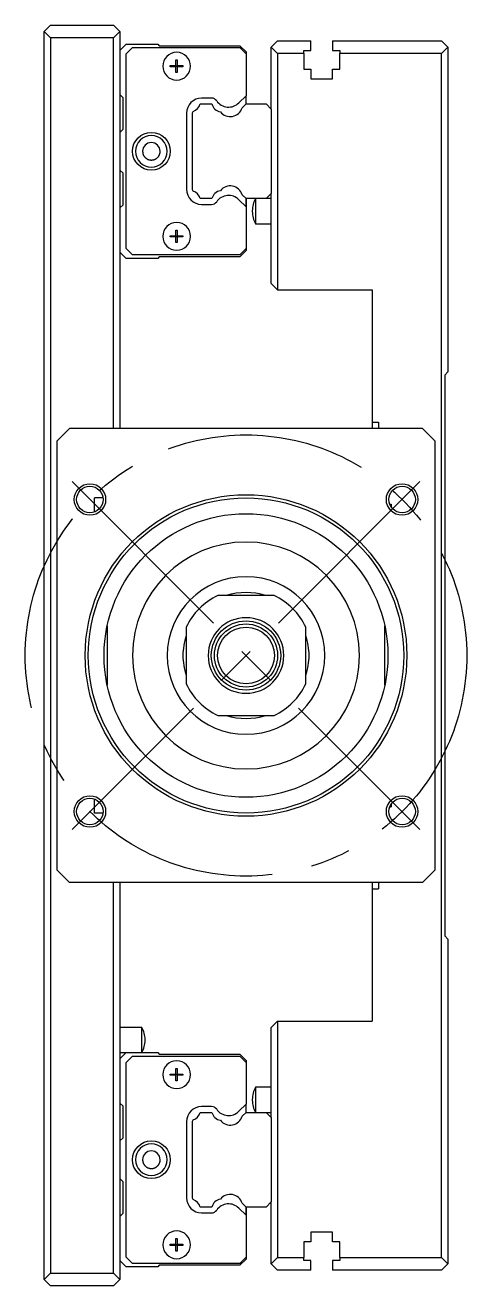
# Model space of a CAD drawing. Extents: x -21 to 1002, y -358 to 107.
# Drawn here: x 932.4 to 1002.4, y -100 to 100 of the extents above; entities that cross this region are included whole.
import ezdxf

# ---------------------------------------------------------------- set-up
doc = ezdxf.new("R2010")
doc.units = 0
doc.linetypes.add('CENTER', pattern=[50.8, 31.75, -6.35, 6.35, -6.35])
doc.layers.get('0').update_dxf_attribs({"linetype": 'CONTINUOUS'})
doc.layers.add('CENTER', color=1, linetype='CENTER')

msp = doc.modelspace()

# ---------------------------------------------------------------- linework, layer by layer
at = {"color": 7, "linetype": 'CONTINUOUS'}
for p, q in [((935.45, 99), (936.45, 100)), ((936.45, 100), (946.45, 100)), ((946.45, 100), (947.45, 99)), ((936.45, 98), (935.45, 99)), ((935.45, -99), (935.45, 99)), ((946.45, 98), (936.45, 98)), ((936.45, 98), (936.45, -98)), ((946.45, 98), (947.45, 99)), ((946.45, 36), (946.45, 98)), ((947.45, 99), (947.45, 36)), ((947.45, 96), (948.45, 97)), ((948.45, 97), (953.45, 97)), ((948.45, 95.45), (949.45, 96.45)), ((949.45, 96.45), (966.45, 96.45)), ((953.45, 97), (953.7, 96.75)), ((953.7, 96.75), (966.45, 96.75)), ((966.45, 96.75), (967.45, 95.75)), ((966.45, 96.45), (967.45, 95.45)), ((971.45, 96.5), (972.45, 97.5)), ((971.45, 86.7), (971.45, 96.5)), ((972.45, 95.5), (971.45, 96.5)), ((972.45, 97.5), (977.75, 97.5)), ((976.6, 96), (977.75, 96)), ((976.6, 95.5), (976.6, 96)), ((977.75, 96), (977.75, 97.5)), ((981.15, 97.5), (998.45, 97.5)), ((981.15, 97.5), (981.15, 96)), ((981.15, 96), (982.3, 96)), ((982.3, 96), (982.3, 95.5)), ((998.45, 97.5), (999.45, 96.5)), ((999.45, 96.5), (998.45, 95.5)), ((999.45, 96.5), (999.45, 45)), ((948.45, 64.55), (948.45, 95.45)), ((956.35, 93.6), (956.35, 94.5)), ((956.35, 94.5), (956.55, 94.5)), ((956.55, 94.5), (956.55, 93.6)), ((967.45, 95.75), (967.45, 95.45)), ((967.45, 95.45), (967.45, 88.82)), ((972.45, 95.5), (972.45, 58)), ((976.6, 95.5), (972.45, 95.5)), ((976.6, 95.5), (976.6, 93)), ((982.3, 93), (982.3, 95.5)), ((998.45, 95.5), (982.3, 95.5)), ((998.45, -95.5), (998.45, 95.5)), ((955.45, 93.6), (956.35, 93.6)), ((955.45, 93.4), (955.45, 93.6)), ((956.35, 93.4), (955.45, 93.4)), ((956.35, 93.6), (956.45, 93.5)), ((956.35, 93.4), (956.45, 93.5)), ((956.35, 92.5), (956.35, 93.4)), ((956.55, 92.5), (956.35, 92.5)), ((956.55, 93.6), (956.45, 93.5)), ((956.55, 93.4), (956.45, 93.5)), ((956.55, 93.6), (957.45, 93.6)), ((957.45, 93.4), (956.55, 93.4)), ((956.55, 93.4), (956.55, 92.5)), ((957.45, 93.6), (957.45, 93.4)), ((976.6, 93), (977.75, 93)), ((977.75, 93), (977.75, 91.5)), ((981.15, 91.5), (981.15, 93)), ((981.15, 93), (982.3, 93)), ((977.75, 91.5), (981.15, 91.5)), ((947.95, 88.5), (947.45, 89)), ((947.95, 83.5), (947.95, 88.5)), ((961.98, 88.43), (960.42, 88.43)), ((967.45, 88.82), (966.32, 87.68)), ((967.45, 87.5), (967.45, 88.82)), ((958.02, 86.03), (958.02, 73.97)), ((958.95, 86.1), (959.08, 86.32)), ((958.95, 73.9), (958.95, 86.1)), ((960.16, 87.5), (962.03, 87.5)), ((966.86, 86.91), (967.45, 87.5)), ((967.45, 87.5), (970.65, 87.5)), ((970.65, 87.5), (971.45, 86.7)), ((971.45, 86.7), (971.45, 73.3)), ((947.45, 83), (947.95, 83.5)), ((951.06, 80), (951.06, 79.95)), ((951.06, 79.95), (951.06, 79.9)), ((951.06, 79.9), (951.07, 79.85)), ((951.07, 79.85), (951.07, 79.8)), ((951.07, 79.8), (951.08, 79.76)), ((951.08, 79.76), (951.09, 79.71)), ((951.09, 79.71), (951.1, 79.66)), ((951.1, 79.66), (951.11, 79.61)), ((951.11, 79.61), (951.13, 79.55)), ((951.13, 79.55), (951.15, 79.5)), ((951.15, 79.5), (951.17, 79.45)), ((951.17, 79.45), (951.2, 79.39)), ((951.2, 79.39), (951.22, 79.34)), ((951.22, 79.34), (951.25, 79.29)), ((951.25, 79.29), (951.28, 79.24)), ((951.28, 79.24), (951.32, 79.19)), ((951.32, 79.19), (951.35, 79.14)), ((951.35, 79.14), (951.39, 79.1)), ((951.39, 79.1), (951.43, 79.05)), ((951.43, 79.05), (951.47, 79.01)), ((951.47, 79.01), (951.51, 78.97)), ((951.51, 78.97), (951.56, 78.93)), ((951.56, 78.93), (951.6, 78.89)), ((951.6, 78.89), (951.65, 78.86)), ((951.65, 78.86), (951.7, 78.83)), ((951.7, 78.83), (951.75, 78.8)), ((951.75, 78.8), (951.8, 78.77)), ((951.8, 78.77), (951.85, 78.74)), ((951.85, 78.74), (951.9, 78.72)), ((951.9, 78.72), (951.96, 78.7)), ((951.96, 78.7), (952.02, 78.68)), ((952.02, 78.68), (952.07, 78.66)), ((952.07, 78.66), (952.13, 78.64)), ((952.13, 78.64), (952.19, 78.63)), ((952.19, 78.63), (952.24, 78.62)), ((952.24, 78.62), (952.3, 78.62)), ((952.3, 78.62), (952.36, 78.61)), ((952.36, 78.61), (952.42, 78.61)), ((952.42, 78.61), (952.48, 78.61)), ((952.48, 78.61), (952.54, 78.61)), ((952.54, 78.61), (952.6, 78.62)), ((952.6, 78.62), (952.65, 78.62)), ((952.65, 78.62), (952.71, 78.63)), ((952.71, 78.63), (952.77, 78.64)), ((952.77, 78.64), (952.82, 78.66)), ((952.82, 78.66), (952.88, 78.68)), ((952.88, 78.68), (952.94, 78.7)), ((952.94, 78.7), (952.99, 78.72)), ((952.99, 78.72), (953.05, 78.74)), ((953.05, 78.74), (953.1, 78.77)), ((953.1, 78.77), (953.15, 78.8)), ((953.15, 78.8), (953.2, 78.83)), ((953.2, 78.83), (953.25, 78.86)), ((953.25, 78.86), (953.3, 78.89)), ((953.3, 78.89), (953.34, 78.93)), ((953.34, 78.93), (953.39, 78.97)), ((953.39, 78.97), (953.43, 79.01)), ((953.43, 79.01), (953.47, 79.05)), ((953.47, 79.05), (953.51, 79.09)), ((953.51, 79.09), (953.54, 79.14)), ((953.54, 79.14), (953.58, 79.19)), ((953.58, 79.19), (953.61, 79.24)), ((953.61, 79.24), (953.65, 79.29)), ((953.65, 79.29), (953.68, 79.34)), ((953.68, 79.34), (953.7, 79.38)), ((953.7, 79.38), (953.72, 79.43)), ((953.72, 79.43), (953.74, 79.48)), ((953.74, 79.48), (953.76, 79.53)), ((953.76, 79.53), (953.78, 79.58)), ((953.78, 79.58), (953.79, 79.63)), ((953.79, 79.63), (953.8, 79.68)), ((953.8, 79.68), (953.82, 79.73)), ((953.82, 79.78), (953.83, 79.83)), ((953.82, 79.73), (953.82, 79.78)), ((953.83, 79.83), (953.84, 79.88)), ((953.84, 80), (953.84, 80)), ((953.84, 80), (953.84, 80)), ((953.84, 80), (953.84, 80)), ((953.84, 79.98), (953.84, 80)), ((953.84, 79.93), (953.84, 79.98)), ((953.84, 79.88), (953.84, 79.93)), ((947.95, 76.5), (947.45, 77)), ((947.95, 71.5), (947.95, 76.5)), ((959.08, 73.68), (958.95, 73.9)), ((962.03, 72.5), (960.16, 72.5)), ((966.32, 72.32), (967.45, 71.18)), ((967.45, 72.5), (966.86, 73.09)), ((967.45, 72.5), (966.86, 73.09)), ((967.45, 72.5), (967.45, 71.18)), ((967.45, 71.18), (967.45, 72.5)), ((970.65, 72.5), (967.45, 72.5)), ((968.95, 72.5), (968.95, 68.5)), ((971.45, 73.3), (970.65, 72.5)), ((971.45, 72.5), (970.65, 72.5)), ((971.45, 59), (971.45, 73.3)), ((947.45, 71), (947.95, 71.5)), ((960.42, 71.57), (961.98, 71.57)), ((967.45, 71.18), (967.45, 64.55)), ((968.45, 70.56), (968.45, 70.44)), ((968.95, 68.5), (971.45, 68.5)), ((955.45, 66.4), (955.45, 66.6)), ((955.45, 66.6), (956.35, 66.6)), ((956.35, 66.4), (955.45, 66.4)), ((956.35, 66.6), (956.35, 67.5)), ((956.35, 67.5), (956.55, 67.5)), ((956.35, 66.6), (956.45, 66.5)), ((956.35, 66.4), (956.45, 66.5)), ((956.35, 65.5), (956.35, 66.4)), ((956.55, 66.6), (956.45, 66.5)), ((956.55, 66.4), (956.45, 66.5)), ((956.55, 67.5), (956.55, 66.6)), ((956.55, 66.6), (957.45, 66.6)), ((957.45, 66.4), (956.55, 66.4)), ((956.55, 66.4), (956.55, 65.5)), ((957.45, 66.6), (957.45, 66.4)), ((949.45, 63.55), (948.45, 64.55)), ((956.55, 65.5), (956.35, 65.5)), ((967.45, 64.55), (966.45, 63.55)), ((967.45, 64.25), (966.45, 63.25)), ((967.45, 64.55), (967.45, 64.25)), ((948.45, 63), (947.45, 64)), ((953.45, 63), (948.45, 63)), ((966.45, 63.55), (949.45, 63.55)), ((953.7, 63.25), (953.45, 63)), ((966.45, 63.25), (953.7, 63.25)), ((971.45, 59), (972.45, 58)), ((972.45, 58), (987.45, 58)), ((987.45, 58), (987.45, 37)), ((998.95, 44.5), (999.45, 45)), ((998.95, 44.5), (998.95, -44.5)), ((939.45, 36), (937.45, 34)), ((995.45, 36), (939.45, 36)), ((987.45, 37), (987.45, 36)), ((987.45, 37), (988.45, 37)), ((988.45, 37), (988.45, 36)), ((997.45, 34), (995.45, 36)), ((937.45, 34), (937.45, -34)), ((997.45, -34), (997.45, 34)), ((944.79, 25), (943.45, 25)), ((943.45, 22.79), (943.45, 25)), ((990.24, 24), (990.45, 24)), ((990.45, 24), (990.45, 23.59)), ((971.92, 9.5), (962.98, 9.5)), ((945.45, 4.72), (945.45, -4.72)), ((957.95, 4.47), (957.95, -4.47)), ((976.95, -4.47), (976.95, 4.47)), ((989.45, -4.72), (989.45, 4.72)), ((962.98, -9.5), (971.92, -9.5)), ((943.45, -25), (943.45, -22.79)), ((990.45, -23.59), (990.45, -24)), ((944.79, -25), (943.45, -25)), ((990.24, -24), (990.45, -24)), ((937.45, -34), (939.45, -36)), ((995.45, -36), (997.45, -34)), ((995.45, -36), (939.45, -36)), ((946.45, -98), (946.45, -36)), ((947.45, -36), (947.45, -99)), ((987.45, -36), (987.45, -37)), ((987.45, -37), (987.45, -58)), ((987.45, -37), (988.45, -37)), ((988.45, -36), (988.45, -37)), ((999.45, -45), (998.95, -44.5)), ((999.45, -45), (999.45, -96.5)), ((972.45, -58), (971.45, -59)), ((972.45, -58), (987.45, -58)), ((972.45, -58), (972.45, -95.5)), ((950.95, -59), (947.45, -59)), ((950.95, -61), (950.95, -59)), ((971.45, -73.3), (971.45, -59)), ((950.95, -63), (950.95, -61)), ((951.45, -61.06), (951.45, -60.94)), ((947.45, -63), (948.45, -63)), ((947.45, -64), (948.45, -63)), ((948.45, -63), (953.45, -63)), ((948.45, -64.55), (949.45, -63.55)), ((949.45, -63.55), (966.45, -63.55)), ((953.45, -63), (953.7, -63.25)), ((953.7, -63.25), (966.45, -63.25)), ((966.45, -63.25), (967.45, -64.25)), ((966.45, -63.55), (967.45, -64.55)), ((948.45, -95.45), (948.45, -64.55)), ((956.35, -66.4), (956.35, -65.5)), ((956.35, -65.5), (956.55, -65.5)), ((956.55, -65.5), (956.55, -66.4)), ((967.45, -64.25), (967.45, -64.55)), ((967.45, -64.55), (967.45, -71.18)), ((955.45, -66.6), (955.45, -66.4)), ((955.45, -66.4), (956.35, -66.4)), ((956.35, -66.6), (955.45, -66.6)), ((956.35, -66.4), (956.45, -66.5)), ((956.35, -66.6), (956.45, -66.5)), ((956.35, -67.5), (956.35, -66.6)), ((956.55, -67.5), (956.35, -67.5)), ((956.55, -66.4), (956.45, -66.5)), ((956.55, -66.6), (956.45, -66.5)), ((956.55, -66.4), (957.45, -66.4)), ((957.45, -66.6), (956.55, -66.6)), ((956.55, -66.6), (956.55, -67.5)), ((957.45, -66.4), (957.45, -66.6)), ((971.45, -68.5), (968.95, -68.5)), ((968.95, -68.5), (968.95, -72.5)), ((947.95, -71.5), (947.45, -71)), ((947.95, -76.5), (947.95, -71.5)), ((961.98, -71.57), (960.42, -71.57)), ((967.45, -71.18), (966.32, -72.32)), ((967.45, -72.5), (967.45, -71.18)), ((968.45, -70.44), (968.45, -70.56)), ((958.02, -73.97), (958.02, -86.03)), ((958.95, -73.9), (959.08, -73.68)), ((958.95, -86.1), (958.95, -73.9)), ((960.16, -72.5), (962.03, -72.5)), ((966.86, -73.09), (967.45, -72.5)), ((967.45, -72.5), (970.65, -72.5)), ((970.65, -72.5), (971.45, -72.5)), ((970.65, -72.5), (971.45, -73.3)), ((971.45, -73.3), (971.45, -86.7)), ((947.45, -77), (947.95, -76.5)), ((951.06, -80), (951.06, -80.05)), ((953.84, -80), (953.84, -80)), ((951.06, -80.05), (951.06, -80.1)), ((951.06, -80.1), (951.07, -80.15)), ((951.07, -80.15), (951.07, -80.2)), ((951.07, -80.2), (951.08, -80.24)), ((951.08, -80.24), (951.09, -80.29)), ((951.09, -80.29), (951.1, -80.34)), ((951.1, -80.34), (951.11, -80.39)), ((951.11, -80.39), (951.13, -80.45)), ((951.13, -80.45), (951.15, -80.5)), ((951.15, -80.5), (951.17, -80.55)), ((951.17, -80.55), (951.2, -80.61)), ((951.2, -80.61), (951.22, -80.66)), ((951.22, -80.66), (951.25, -80.71)), ((951.25, -80.71), (951.28, -80.76)), ((951.28, -80.76), (951.32, -80.81)), ((951.32, -80.81), (951.35, -80.86)), ((951.35, -80.86), (951.39, -80.9)), ((951.39, -80.9), (951.43, -80.95)), ((951.43, -80.95), (951.47, -80.99)), ((951.47, -80.99), (951.51, -81.03)), ((951.51, -81.03), (951.56, -81.07)), ((951.56, -81.07), (951.6, -81.11)), ((951.6, -81.11), (951.65, -81.14)), ((951.65, -81.14), (951.7, -81.17)), ((951.7, -81.17), (951.75, -81.2)), ((951.75, -81.2), (951.8, -81.23)), ((951.8, -81.23), (951.85, -81.26)), ((951.85, -81.26), (951.9, -81.28)), ((951.9, -81.28), (951.96, -81.3)), ((951.96, -81.3), (952.02, -81.32)), ((952.02, -81.32), (952.07, -81.34)), ((952.07, -81.34), (952.13, -81.36)), ((952.13, -81.36), (952.19, -81.37)), ((952.19, -81.37), (952.24, -81.38)), ((952.24, -81.38), (952.3, -81.38)), ((952.3, -81.38), (952.36, -81.39)), ((952.36, -81.39), (952.42, -81.39)), ((952.42, -81.39), (952.48, -81.39)), ((952.48, -81.39), (952.54, -81.39)), ((952.54, -81.39), (952.6, -81.38)), ((952.6, -81.38), (952.65, -81.38)), ((952.65, -81.38), (952.71, -81.37)), ((952.71, -81.37), (952.77, -81.36)), ((952.77, -81.36), (952.82, -81.34)), ((952.82, -81.34), (952.88, -81.32)), ((952.88, -81.32), (952.94, -81.3)), ((952.94, -81.3), (952.99, -81.28)), ((952.99, -81.28), (953.05, -81.26)), ((953.05, -81.26), (953.1, -81.23)), ((953.1, -81.23), (953.15, -81.2)), ((953.15, -81.2), (953.2, -81.17)), ((953.2, -81.17), (953.25, -81.14)), ((953.25, -81.14), (953.3, -81.11)), ((953.3, -81.11), (953.34, -81.07)), ((953.34, -81.07), (953.39, -81.03)), ((953.39, -81.03), (953.43, -80.99)), ((953.43, -80.99), (953.47, -80.95)), ((953.47, -80.95), (953.51, -80.91)), ((953.51, -80.91), (953.54, -80.86)), ((953.54, -80.86), (953.58, -80.81)), ((953.58, -80.81), (953.61, -80.76)), ((953.61, -80.76), (953.65, -80.71)), ((953.65, -80.71), (953.68, -80.66)), ((953.68, -80.66), (953.7, -80.62)), ((953.7, -80.62), (953.72, -80.57)), ((953.72, -80.57), (953.74, -80.52)), ((953.74, -80.52), (953.76, -80.47)), ((953.76, -80.47), (953.78, -80.42)), ((953.78, -80.42), (953.79, -80.37)), ((953.79, -80.37), (953.8, -80.32)), ((953.8, -80.32), (953.82, -80.27)), ((953.82, -80.22), (953.83, -80.17)), ((953.82, -80.27), (953.82, -80.22)), ((953.83, -80.17), (953.84, -80.12)), ((953.84, -80), (953.84, -80)), ((953.84, -80), (953.84, -80)), ((953.84, -80.02), (953.84, -80)), ((953.84, -80.07), (953.84, -80.02)), ((953.84, -80.12), (953.84, -80.07)), ((947.95, -83.5), (947.45, -83)), ((947.95, -88.5), (947.95, -83.5)), ((959.08, -86.32), (958.95, -86.1)), ((962.03, -87.5), (960.16, -87.5)), ((966.32, -87.68), (967.45, -88.82)), ((967.45, -87.5), (966.86, -86.91)), ((967.45, -87.5), (966.86, -86.91)), ((967.45, -87.5), (967.45, -88.82)), ((967.45, -88.82), (967.45, -87.5)), ((970.65, -87.5), (967.45, -87.5)), ((971.45, -86.7), (970.65, -87.5)), ((971.45, -96.5), (971.45, -86.7)), ((947.45, -89), (947.95, -88.5)), ((960.42, -88.43), (961.98, -88.43)), ((967.45, -88.82), (967.45, -95.45)), ((981.15, -91.5), (977.75, -91.5)), ((977.75, -91.5), (977.75, -93)), ((981.15, -93), (981.15, -91.5)), ((955.45, -93.4), (956.35, -93.4)), ((955.45, -93.6), (955.45, -93.4)), ((956.35, -93.6), (955.45, -93.6)), ((956.35, -93.4), (956.35, -92.5)), ((956.35, -92.5), (956.55, -92.5)), ((956.35, -93.4), (956.45, -93.5)), ((956.35, -93.6), (956.45, -93.5)), ((956.35, -94.5), (956.35, -93.6)), ((956.55, -93.4), (956.45, -93.5)), ((956.55, -93.6), (956.45, -93.5)), ((956.55, -92.5), (956.55, -93.4)), ((956.55, -93.4), (957.45, -93.4)), ((956.55, -93.6), (956.55, -94.5)), ((957.45, -93.6), (956.55, -93.6)), ((957.45, -93.4), (957.45, -93.6)), ((976.6, -93), (976.6, -95.5)), ((977.75, -93), (976.6, -93)), ((982.3, -93), (981.15, -93)), ((982.3, -95.5), (982.3, -93)), ((949.45, -96.45), (948.45, -95.45)), ((956.55, -94.5), (956.35, -94.5)), ((967.45, -95.45), (966.45, -96.45)), ((967.45, -95.75), (966.45, -96.75)), ((967.45, -95.45), (967.45, -95.75)), ((971.45, -96.5), (972.45, -95.5)), ((972.45, -95.5), (976.6, -95.5)), ((976.6, -96), (976.6, -95.5)), ((977.75, -96), (976.6, -96)), ((977.75, -97.5), (977.75, -96)), ((982.3, -96), (981.15, -96)), ((981.15, -96), (981.15, -97.5)), ((982.3, -95.5), (982.3, -96)), ((982.3, -95.5), (998.45, -95.5)), ((998.45, -95.5), (999.45, -96.5)), ((935.45, -99), (936.45, -98)), ((936.45, -98), (946.45, -98)), ((947.45, -99), (946.45, -98)), ((948.45, -97), (947.45, -96)), ((953.45, -97), (948.45, -97)), ((966.45, -96.45), (949.45, -96.45)), ((953.7, -96.75), (953.45, -97)), ((966.45, -96.75), (953.7, -96.75)), ((972.45, -97.5), (971.45, -96.5)), ((977.75, -97.5), (972.45, -97.5)), ((998.45, -97.5), (981.15, -97.5)), ((999.45, -96.5), (998.45, -97.5)), ((936.45, -100), (935.45, -99)), ((946.45, -100), (936.45, -100)), ((947.45, -99), (946.45, -100))]:
    msp.add_line(p, q, dxfattribs=at)
for centre, radius in [((952.45, 80), 3), ((942.7, 24.75), 2.1), ((992.2, 24.75), 2.1), ((967.45, 0), 25.5), ((967.45, 0), 25), ((967.45, 0), 22.5), ((967.45, 0), 5.5), ((967.45, 0), 5), ((967.45, 0), 4.5), ((942.7, -24.75), 2.1), ((992.2, -24.75), 2.1), ((952.45, -80), 3)]:
    msp.add_circle(centre, radius, dxfattribs=at)
at = {"color": 3, "linetype": 'CONTINUOUS'}
for centre in [(942.7, 24.75), (992.2, 24.75), (942.7, -24.75), (992.2, -24.75)]:
    msp.add_circle(centre, 2.5, dxfattribs=at)
at = {"color": 7, "linetype": 'CONTINUOUS'}
for centre, radius, start, end in [((956.45, 93.5), 2.2, 0, 180), ((956.45, 93.5), 2.2, 180, 0), ((960.42, 86.03), 2.4, 90, 180), ((961.98, 87.43), 1, 34.7052, 90), ((958.52, 87.93), 1.7, 289.2262, 345.349), ((963.68, 87.93), 1.7, 194.651, 260.012), ((964.69, 89.31), 2.3, 214.7598, 315), ((964.95, 87.5), 2, 218.4716, 342.8856), ((952.45, 80), 2.5, 0, 180), ((952.45, 80), 1.39, 0, 180), ((952.45, 80), 2.5, 180, 0), ((964.95, 72.5), 2, 17.1144, 141.5284), ((960.42, 73.97), 2.4, 180, 270), ((958.52, 72.07), 1.7, 14.651, 70.7738), ((961.98, 72.57), 1, 270, 325.2543), ((963.68, 72.07), 1.7, 99.988, 165.349), ((964.69, 70.69), 2.3, 44.9803, 145.2567), ((972.45, 70.56), 4, 151.0305, 180), ((972.45, 70.44), 4, 180, 208.9695), ((956.45, 66.5), 2.2, 0, 180), ((956.45, 66.5), 2.2, 180, 0), ((967.45, 0), 18, 0, 180), ((967.45, 0), 18, 0, 180), ((967.45, 0), 12.5, 0, 180), ((967.45, 0), 12.5, 0, 180), ((967.45, 0), 10.5, 115.2088, 154.7912), ((967.45, 0), 10, 71.8051, 108.1949), ((967.45, 0), 10, 71.8051, 108.1949), ((967.45, 0), 10.5, 25.2088, 64.7912), ((967.45, 0), 6, 0, 180), ((967.45, 0), 10, 161.8051, 180), ((967.45, 0), 10, 161.8051, 180), ((967.45, 0), 10, 0, 18.1949), ((967.45, 0), 10, 0, 18.1949), ((967.45, 0), 18, 180, 0), ((967.45, 0), 18, 180, 0), ((967.45, 0), 12.5, 180, 0), ((967.45, 0), 12.5, 180, 0), ((967.45, 0), 10, 180, 198.1949), ((967.45, 0), 10, 180, 198.1949), ((967.45, 0), 6, 180, 0), ((967.45, 0), 10, 341.8051, 0), ((967.45, 0), 10, 341.8051, 0), ((967.45, 0), 10.5, 205.2088, 244.7912), ((967.45, 0), 10.5, 295.2088, 334.7912), ((967.45, 0), 10, 251.8051, 288.1949), ((967.45, 0), 10, 251.8051, 288.1949), ((947.45, -60.94), 4, 0, 28.9695), ((947.45, -61.06), 4, 331.0305, 0), ((956.45, -66.5), 2.2, 0, 180), ((956.45, -66.5), 2.2, 180, 0), ((972.45, -70.44), 4, 151.0305, 180), ((960.42, -73.97), 2.4, 90, 180), ((961.98, -72.57), 1, 34.7052, 90), ((972.45, -70.56), 4, 180, 208.9695), ((958.52, -72.07), 1.7, 289.2262, 345.349), ((963.68, -72.07), 1.7, 194.651, 260.012), ((964.69, -70.69), 2.3, 214.7598, 315), ((964.95, -72.5), 2, 218.4716, 342.8856), ((952.45, -80), 2.5, 0, 180), ((952.45, -80), 2.5, 180, 0), ((952.45, -80), 1.39, 0, 180), ((964.95, -87.5), 2, 17.1144, 141.5284), ((960.42, -86.03), 2.4, 180, 270), ((958.52, -87.93), 1.7, 14.651, 70.7738), ((961.98, -87.43), 1, 270, 325.2543), ((963.68, -87.93), 1.7, 99.988, 165.349), ((964.69, -89.31), 2.3, 44.9803, 145.2567), ((956.45, -93.5), 2.2, 0, 180), ((956.45, -93.5), 2.2, 180, 0)]:
    msp.add_arc(centre, radius, start, end, dxfattribs=at)
at = {"layer": 'CENTER', "color": 1, "linetype": 'CENTER'}
for p, q in [((995.03, 27.58), (939.87, -27.58)), ((939.87, 27.58), (995.03, -27.58))]:
    msp.add_line(p, q, dxfattribs=at)
msp.add_circle((967.45, 0), 35, dxfattribs=at)

doc.saveas('drawing.dxf')
